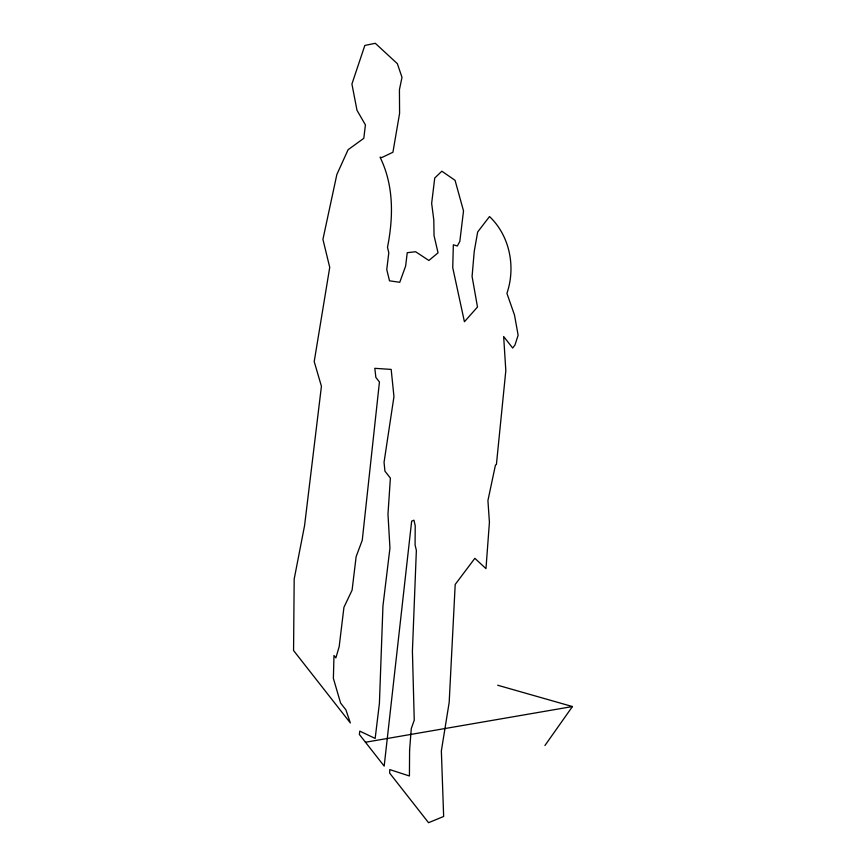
<?xml version="1.0" encoding="UTF-8"?>
<svg xmlns="http://www.w3.org/2000/svg" width="866" height="866" viewBox="0 0 866 866"><rect width="100%" height="100%" fill="white"/><g stroke="black" fill="none" stroke-linecap="round" stroke-linejoin="round"><path stroke-width="1.3" d="M544.93 745.507L572.437 706.548L497.679 685.233M365.474 742.249L572.437 706.548M409.596 750.086L409.423 775.99L389.787 769.582L389.668 773.111L428.54 822.7L443.652 816.476L441.357 750.909L449.183 702.38L455.202 584.453L474.86 558.321L485.978 568.637L489.42 522.263L487.926 500.57L495.449 465.053L496.413 464.501L505.82 370.67L503.655 336.517L512.683 348.024L514.999 344.96L518.139 335.196L514.501 315.062L506.924 293.358C515.887 267.042 509.912 235.985 489.528 216.543L477.675 231.969L474.254 251.27L472.078 276.449L477.491 307.019L464.425 321.751L452.745 267.691L453.34 244.797L457.313 245.998L459.824 241.452L463.516 210.893L455.061 180.323L441.844 171.208L434.732 178.039L431.658 203.38L433.79 219.867L434.05 235.682L438.044 252.829L428.876 260.482L415.615 251.735L407.247 252.688L405.624 266.1L399.756 282.284L389.516 280.833L386.756 269.575L388.791 252.807L387.503 247.286C393.456 217.139 393.922 185.324 380.044 157.19L381.874 157.515L392.926 152.254L399.583 113.424L399.432 89.642L401.997 77.345L397.353 63.683L375.303 43.3L364.835 45.443L351.921 84.034L356.987 110.285L365.42 124.91L363.796 138.333L348.1 149.71L336.852 174.51L322.931 239.352L329.73 267.388L314.206 361.587L321.427 386.268L304.561 525.651L294.18 579.094L293.563 650.528L350.34 722.948L345.891 709.828L340.598 703.073L333.378 678.381L333.984 655.486L335.867 657.889L339.18 646.631L343.943 607.283L352.094 590.147L356.142 556.611L362.248 540.297L379.449 381.993L375.876 377.435L374.805 368.331L391.172 369.414L393.954 396.617L384.049 462.292L384.937 471.158L390.382 478.108L387.979 514.177L389.949 548.102L382.956 605.864L379.416 703.289L375.162 738.438L359.769 731.11L359.368 734.455L384.179 766.107L411.653 521.148L413.937 520.195L415.225 525.705L415.074 544.876L416.362 550.386L412.411 651.178L414.251 720.209L411.296 728.479L409.596 750.086"/></g></svg>
